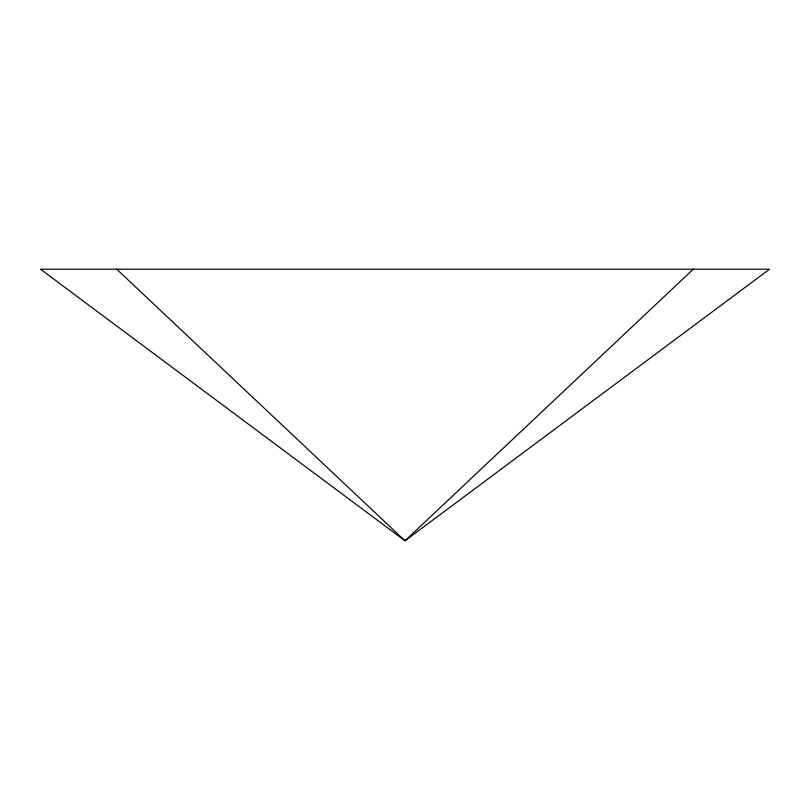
<?xml version="1.0" encoding="UTF-8"?>
<svg xmlns="http://www.w3.org/2000/svg" width="810" height="810" viewBox="0 0 810 810"><rect width="100%" height="100%" fill="white"/><g stroke="black" fill="none" stroke-linecap="round" stroke-linejoin="round"><path stroke-width="1.21" d="M693.269 269.203L405 540.797L40.5 269.203L769.5 269.203L405 540.797L116.731 269.203"/></g></svg>
